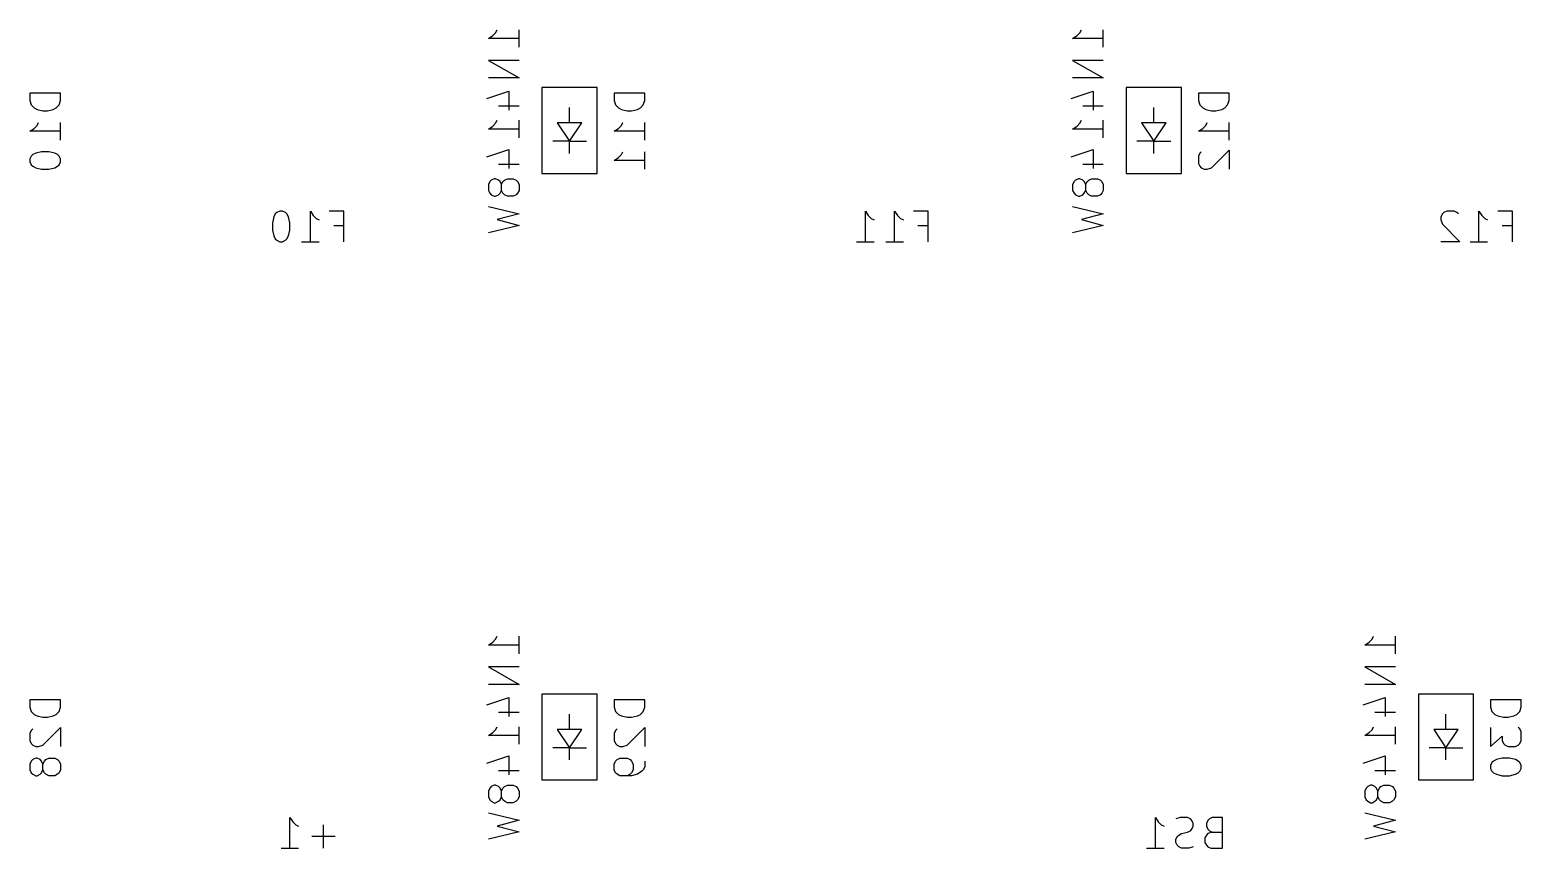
# Model space of a CAD drawing. Extents: x -29 to 358, y -109 to 38.
# Drawn here: x 219.5 to 268.13, y -23.41 to 3.29 of the extents above; entities that cross this region are included whole.
import ezdxf

# ---------------------------------------------------------------- set-up
doc = ezdxf.new("R2010")
doc.units = 0
doc.layers.add('BLACK', color=7, linetype='CONTINUOUS')

msp = doc.modelspace()

# ---------------------------------------------------------------- linework, layer by layer
at = {"layer": 'BLACK', "linetype": 'CONTINUOUS'}
for p, q in [((234.452, 3), (234.595, 3.09524)), ((235.452, 3), (234.452, 3)), ((234.595, 3.09524), (234.69, 3.19048)), ((234.69, 3.19048), (234.738, 3.28571)), ((235.452, 2.71428), (235.452, 3.28571)), ((253.502, 3), (253.645, 3.09524)), ((254.502, 3), (253.502, 3)), ((253.645, 3.09524), (253.74, 3.19048)), ((253.74, 3.19048), (253.788, 3.28571)), ((254.502, 2.71428), (254.502, 3.28571)), ((235.452, 2.28571), (234.452, 2.28571)), ((234.452, 2.28571), (235.452, 1.71428)), ((254.502, 2.28571), (253.502, 2.28571)), ((253.502, 2.28571), (254.502, 1.71428)), ((235.452, 1.71428), (234.452, 1.71428)), ((254.502, 1.71428), (253.502, 1.71428)), ((220.502, 1.21428), (219.502, 1.21428)), ((219.502, 1.21428), (219.502, 0.97619)), ((219.502, 0.97619), (219.55, 0.83333)), ((220.455, 0.83333), (220.502, 0.97619)), ((220.502, 0.97619), (220.502, 1.21428)), ((234.405, 1.04762), (235.119, 1.28571)), ((235.119, 1.28571), (235.119, 0.66667)), ((236.2, 1.4), (236.2, -1.4)), ((238, 1.4), (236.2, 1.4)), ((238, -1.4), (238, 1.4)), ((239.552, 1.21428), (238.552, 1.21428)), ((238.552, 1.21428), (238.552, 0.97619)), ((238.552, 0.97619), (238.6, 0.83333)), ((239.505, 0.83333), (239.552, 0.97619)), ((239.552, 0.97619), (239.552, 1.21428)), ((253.455, 1.04762), (254.169, 1.28571)), ((254.169, 1.28571), (254.169, 0.66667)), ((257.05, 1.4), (255.25, 1.4)), ((255.25, 1.4), (255.25, -1.4)), ((257.05, -1.4), (257.05, 1.4)), ((258.602, 1.21428), (257.602, 1.21428)), ((257.602, 1.21428), (257.602, 0.97619)), ((257.602, 0.97619), (257.65, 0.83333)), ((258.555, 0.83333), (258.602, 0.97619)), ((258.602, 0.97619), (258.602, 1.21428)), ((219.55, 0.83333), (219.645, 0.73809)), ((219.645, 0.73809), (219.74, 0.69048)), ((219.74, 0.69048), (219.931, 0.64286)), ((219.931, 0.64286), (220.074, 0.64286)), ((220.074, 0.64286), (220.264, 0.69048)), ((220.264, 0.69048), (220.36, 0.73809)), ((220.36, 0.73809), (220.455, 0.83333)), ((234.786, 0.80952), (235.452, 0.80952)), ((237.1, 0.25), (237.1, 0.75)), ((238.6, 0.83333), (238.695, 0.73809)), ((238.695, 0.73809), (238.79, 0.69048)), ((238.79, 0.69048), (238.981, 0.64286)), ((238.981, 0.64286), (239.124, 0.64286)), ((239.124, 0.64286), (239.314, 0.69048)), ((239.314, 0.69048), (239.41, 0.73809)), ((239.41, 0.73809), (239.505, 0.83333)), ((253.836, 0.80952), (254.502, 0.80952)), ((256.15, 0.25), (256.15, 0.75)), ((257.65, 0.83333), (257.745, 0.73809)), ((257.745, 0.73809), (257.84, 0.69048)), ((257.84, 0.69048), (258.031, 0.64286)), ((258.031, 0.64286), (258.174, 0.64286)), ((258.174, 0.64286), (258.364, 0.69048)), ((258.364, 0.69048), (258.46, 0.73809)), ((258.46, 0.73809), (258.555, 0.83333)), ((219.502, -0.02381), (219.645, 0.07143)), ((219.645, 0.07143), (219.74, 0.16667)), ((219.74, 0.16667), (219.788, 0.2619)), ((220.502, -0.30952), (220.502, 0.2619)), ((234.452, 0.04762), (234.595, 0.14286)), ((235.452, 0.04762), (234.452, 0.04762)), ((234.595, 0.14286), (234.69, 0.2381)), ((234.69, 0.2381), (234.738, 0.33333)), ((235.452, -0.2381), (235.452, 0.33333)), ((236.7, 0.25), (237.1, -0.35)), ((237.5, 0.25), (236.7, 0.25)), ((237.1, -0.35), (237.5, 0.25)), ((238.552, -0.02381), (238.695, 0.07143)), ((238.695, 0.07143), (238.79, 0.16667)), ((238.79, 0.16667), (238.838, 0.2619)), ((239.552, -0.30952), (239.552, 0.2619)), ((253.502, 0.04762), (253.645, 0.14286)), ((254.502, 0.04762), (253.502, 0.04762)), ((253.645, 0.14286), (253.74, 0.2381)), ((253.74, 0.2381), (253.788, 0.33333)), ((254.502, -0.2381), (254.502, 0.33333)), ((256.55, 0.25), (255.75, 0.25)), ((255.75, 0.25), (256.15, -0.35)), ((256.15, -0.35), (256.55, 0.25)), ((257.602, -0.02381), (257.745, 0.07143)), ((257.745, 0.07143), (257.84, 0.16667)), ((257.84, 0.16667), (257.888, 0.2619)), ((258.602, -0.30952), (258.602, 0.2619)), ((220.502, -0.02381), (219.502, -0.02381)), ((237.1, -0.35), (236.55, -0.35)), ((237.1, -0.75), (237.1, -0.35)), ((237.1, -0.35), (237.65, -0.35)), ((239.552, -0.02381), (238.552, -0.02381)), ((256.15, -0.35), (255.6, -0.35)), ((256.15, -0.75), (256.15, -0.35)), ((256.15, -0.35), (256.7, -0.35)), ((258.602, -0.02381), (257.602, -0.02381)), ((219.55, -0.83333), (219.502, -0.92857)), ((219.502, -0.92857), (219.502, -1.02381)), ((219.598, -0.78571), (219.55, -0.83333)), ((219.693, -0.73809), (219.598, -0.78571)), ((219.883, -0.69048), (219.693, -0.73809)), ((220.121, -0.69048), (219.883, -0.69048)), ((220.312, -0.73809), (220.121, -0.69048)), ((220.407, -0.78571), (220.312, -0.73809)), ((220.455, -0.83333), (220.407, -0.78571)), ((220.502, -0.92857), (220.455, -0.83333)), ((220.502, -1.02381), (220.502, -0.92857)), ((234.405, -0.85714), (235.119, -0.61905)), ((235.119, -0.61905), (235.119, -1.23809)), ((238.552, -0.97619), (238.695, -0.88095)), ((238.695, -0.88095), (238.79, -0.78571)), ((238.79, -0.78571), (238.838, -0.69048)), ((239.552, -1.2619), (239.552, -0.69048)), ((253.455, -0.85714), (254.169, -0.61905)), ((254.169, -0.61905), (254.169, -1.23809)), ((257.65, -0.73809), (257.602, -0.83333)), ((257.602, -0.83333), (257.602, -1.07143)), ((257.698, -0.69048), (257.65, -0.73809)), ((258.031, -1.21428), (258.602, -0.64286)), ((258.602, -0.64286), (258.602, -1.2619)), ((219.502, -1.02381), (219.55, -1.11905)), ((219.55, -1.11905), (219.598, -1.16667)), ((219.598, -1.16667), (219.693, -1.21428)), ((219.693, -1.21428), (219.883, -1.2619)), ((219.883, -1.2619), (220.121, -1.2619)), ((220.121, -1.2619), (220.312, -1.21428)), ((220.312, -1.21428), (220.407, -1.16667)), ((220.407, -1.16667), (220.455, -1.11905)), ((220.455, -1.11905), (220.502, -1.02381)), ((234.786, -1.09524), (235.452, -1.09524)), ((236.2, -1.4), (238, -1.4)), ((239.552, -0.97619), (238.552, -0.97619)), ((253.836, -1.09524), (254.502, -1.09524)), ((255.25, -1.4), (257.05, -1.4)), ((257.602, -1.07143), (257.65, -1.16667)), ((257.65, -1.16667), (257.698, -1.21428)), ((257.698, -1.21428), (257.793, -1.2619)), ((257.793, -1.2619), (257.888, -1.2619)), ((257.888, -1.2619), (258.031, -1.21428)), ((234.5, -1.66667), (234.452, -1.7619)), ((234.452, -1.7619), (234.452, -1.95238)), ((234.548, -1.61905), (234.5, -1.66667)), ((234.643, -1.57143), (234.548, -1.61905)), ((234.69, -1.57143), (234.643, -1.57143)), ((234.786, -1.61905), (234.69, -1.57143)), ((234.833, -1.66667), (234.786, -1.61905)), ((234.881, -1.7619), (234.833, -1.66667)), ((234.881, -1.7619), (234.929, -1.66667)), ((234.881, -1.95238), (234.881, -1.7619)), ((234.929, -1.66667), (234.976, -1.61905)), ((234.976, -1.61905), (235.071, -1.57143)), ((235.071, -1.57143), (235.262, -1.57143)), ((235.262, -1.57143), (235.357, -1.61905)), ((235.357, -1.61905), (235.405, -1.66667)), ((235.405, -1.66667), (235.452, -1.7619)), ((235.452, -1.7619), (235.452, -1.95238)), ((253.55, -1.66667), (253.502, -1.7619)), ((253.502, -1.7619), (253.502, -1.95238)), ((253.598, -1.61905), (253.55, -1.66667)), ((253.693, -1.57143), (253.598, -1.61905)), ((253.74, -1.57143), (253.693, -1.57143)), ((253.836, -1.61905), (253.74, -1.57143)), ((253.883, -1.66667), (253.836, -1.61905)), ((253.931, -1.7619), (253.883, -1.66667)), ((253.931, -1.7619), (253.979, -1.66667)), ((253.931, -1.95238), (253.931, -1.7619)), ((253.979, -1.66667), (254.026, -1.61905)), ((254.026, -1.61905), (254.121, -1.57143)), ((254.121, -1.57143), (254.312, -1.57143)), ((254.312, -1.57143), (254.407, -1.61905)), ((254.407, -1.61905), (254.455, -1.66667)), ((254.455, -1.66667), (254.502, -1.7619)), ((254.502, -1.7619), (254.502, -1.95238)), ((234.452, -1.95238), (234.5, -2.04762)), ((234.5, -2.04762), (234.548, -2.09524)), ((234.548, -2.09524), (234.643, -2.14286)), ((234.643, -2.14286), (234.69, -2.14286)), ((234.69, -2.14286), (234.786, -2.09524)), ((234.786, -2.09524), (234.833, -2.04762)), ((234.833, -2.04762), (234.881, -1.95238)), ((234.929, -2.04762), (234.881, -1.95238)), ((234.976, -2.09524), (234.929, -2.04762)), ((235.071, -2.14286), (234.976, -2.09524)), ((235.262, -2.14286), (235.071, -2.14286)), ((235.357, -2.09524), (235.262, -2.14286)), ((235.405, -2.04762), (235.357, -2.09524)), ((235.452, -1.95238), (235.405, -2.04762)), ((253.502, -1.95238), (253.55, -2.04762)), ((253.55, -2.04762), (253.598, -2.09524)), ((253.598, -2.09524), (253.693, -2.14286)), ((253.693, -2.14286), (253.74, -2.14286)), ((253.74, -2.14286), (253.836, -2.09524)), ((253.836, -2.09524), (253.883, -2.04762)), ((253.883, -2.04762), (253.931, -1.95238)), ((253.979, -2.04762), (253.931, -1.95238)), ((254.026, -2.09524), (253.979, -2.04762)), ((254.121, -2.14286), (254.026, -2.09524)), ((254.312, -2.14286), (254.121, -2.14286)), ((254.407, -2.09524), (254.312, -2.14286)), ((254.455, -2.04762), (254.407, -2.09524)), ((254.502, -1.95238), (254.455, -2.04762)), ((227.457, -2.81786), (227.41, -3.00833)), ((227.505, -2.72262), (227.457, -2.81786)), ((227.552, -2.675), (227.505, -2.72262)), ((227.648, -2.62738), (227.552, -2.675)), ((227.743, -2.62738), (227.648, -2.62738)), ((227.838, -2.675), (227.743, -2.62738)), ((227.886, -2.72262), (227.838, -2.675)), ((227.933, -2.81786), (227.886, -2.72262)), ((227.981, -3.00833), (227.933, -2.81786)), ((228.648, -3.62738), (228.648, -2.62738)), ((228.648, -2.62738), (228.743, -2.77024)), ((228.743, -2.77024), (228.838, -2.86548)), ((228.838, -2.86548), (228.933, -2.91309)), ((229.743, -2.62738), (229.267, -2.62738)), ((229.743, -3.62738), (229.743, -2.62738)), ((234.452, -2.47619), (235.452, -2.71428)), ((235.452, -2.71428), (234.738, -2.90476)), ((234.738, -2.90476), (235.452, -3.09524)), ((246.745, -3.62738), (246.745, -2.62738)), ((246.745, -2.62738), (246.84, -2.77024)), ((246.84, -2.77024), (246.936, -2.86548)), ((246.936, -2.86548), (247.031, -2.91309)), ((247.698, -3.62738), (247.698, -2.62738)), ((247.698, -2.62738), (247.793, -2.77024)), ((247.793, -2.77024), (247.888, -2.86548)), ((247.888, -2.86548), (247.983, -2.91309)), ((248.793, -2.62738), (248.317, -2.62738)), ((248.793, -3.62738), (248.793, -2.62738)), ((253.502, -2.47619), (254.502, -2.71428)), ((254.502, -2.71428), (253.788, -2.90476)), ((253.788, -2.90476), (254.502, -3.09524)), ((265.557, -2.72262), (265.51, -2.81786)), ((265.51, -2.81786), (265.51, -2.91309)), ((265.51, -2.91309), (265.557, -3.05595)), ((265.605, -2.675), (265.557, -2.72262)), ((265.7, -2.62738), (265.605, -2.675)), ((265.938, -2.62738), (265.7, -2.62738)), ((266.033, -2.675), (265.938, -2.62738)), ((266.081, -2.72262), (266.033, -2.675)), ((266.748, -3.62738), (266.748, -2.62738)), ((266.748, -2.62738), (266.843, -2.77024)), ((266.843, -2.77024), (266.938, -2.86548)), ((266.938, -2.86548), (267.033, -2.91309)), ((267.843, -2.62738), (267.367, -2.62738)), ((267.843, -3.62738), (267.843, -2.62738)), ((227.41, -3.00833), (227.41, -3.24643)), ((227.41, -3.24643), (227.457, -3.4369)), ((227.933, -3.4369), (227.981, -3.24643)), ((227.981, -3.24643), (227.981, -3.00833)), ((229.41, -3.10357), (229.743, -3.10357)), ((235.452, -3.09524), (234.452, -3.33333)), ((248.46, -3.10357), (248.793, -3.10357)), ((254.502, -3.09524), (253.502, -3.33333)), ((265.557, -3.05595), (266.129, -3.62738)), ((267.51, -3.10357), (267.843, -3.10357)), ((227.457, -3.4369), (227.505, -3.53214)), ((227.505, -3.53214), (227.552, -3.57976)), ((227.552, -3.57976), (227.648, -3.62738)), ((227.648, -3.62738), (227.743, -3.62738)), ((227.743, -3.62738), (227.838, -3.57976)), ((227.838, -3.57976), (227.886, -3.53214)), ((227.886, -3.53214), (227.933, -3.4369)), ((228.362, -3.62738), (228.933, -3.62738)), ((246.46, -3.62738), (247.031, -3.62738)), ((247.412, -3.62738), (247.983, -3.62738)), ((266.129, -3.62738), (265.51, -3.62738)), ((266.462, -3.62738), (267.033, -3.62738)), ((234.69, -16.5945), (234.738, -16.4993)), ((235.452, -17.0707), (235.452, -16.4993)), ((263.265, -16.5945), (263.313, -16.4993)), ((264.027, -17.0707), (264.027, -16.4993)), ((234.452, -16.785), (234.595, -16.6898)), ((235.452, -16.785), (234.452, -16.785)), ((234.595, -16.6898), (234.69, -16.5945)), ((263.027, -16.785), (263.17, -16.6898)), ((264.027, -16.785), (263.027, -16.785)), ((263.17, -16.6898), (263.265, -16.5945)), ((235.452, -17.4993), (234.452, -17.4993)), ((234.452, -17.4993), (235.452, -18.0707)), ((264.027, -17.4993), (263.027, -17.4993)), ((263.027, -17.4993), (264.027, -18.0707)), ((235.452, -18.0707), (234.452, -18.0707)), ((236.2, -18.385), (236.2, -21.185)), ((238, -18.385), (236.2, -18.385)), ((238, -21.185), (238, -18.385)), ((264.027, -18.0707), (263.027, -18.0707)), ((266.575, -18.385), (264.775, -18.385)), ((264.775, -18.385), (264.775, -21.185)), ((266.575, -21.185), (266.575, -18.385)), ((220.502, -18.5707), (219.502, -18.5707)), ((219.502, -18.5707), (219.502, -18.8088)), ((219.502, -18.8088), (219.55, -18.9517)), ((219.55, -18.9517), (219.645, -19.0469)), ((220.36, -19.0469), (220.455, -18.9517)), ((220.455, -18.9517), (220.502, -18.8088)), ((220.502, -18.8088), (220.502, -18.5707)), ((234.405, -18.7374), (235.119, -18.4993)), ((235.119, -18.4993), (235.119, -19.1183)), ((239.552, -18.5707), (238.552, -18.5707)), ((238.552, -18.5707), (238.552, -18.8088)), ((238.552, -18.8088), (238.6, -18.9517)), ((238.6, -18.9517), (238.695, -19.0469)), ((239.41, -19.0469), (239.505, -18.9517)), ((239.505, -18.9517), (239.552, -18.8088)), ((239.552, -18.8088), (239.552, -18.5707)), ((262.98, -18.7374), (263.694, -18.4993)), ((263.694, -18.4993), (263.694, -19.1183)), ((268.127, -18.5707), (267.127, -18.5707)), ((267.127, -18.5707), (267.127, -18.8088)), ((267.127, -18.8088), (267.175, -18.9517)), ((267.175, -18.9517), (267.27, -19.0469)), ((267.985, -19.0469), (268.08, -18.9517)), ((268.08, -18.9517), (268.127, -18.8088)), ((268.127, -18.8088), (268.127, -18.5707)), ((219.645, -19.0469), (219.74, -19.0945)), ((219.74, -19.0945), (219.931, -19.1421)), ((219.931, -19.1421), (220.074, -19.1421)), ((220.074, -19.1421), (220.264, -19.0945)), ((220.264, -19.0945), (220.36, -19.0469)), ((234.786, -18.9755), (235.452, -18.9755)), ((237.1, -19.535), (237.1, -19.035)), ((238.695, -19.0469), (238.79, -19.0945)), ((238.79, -19.0945), (238.981, -19.1421)), ((238.981, -19.1421), (239.124, -19.1421)), ((239.124, -19.1421), (239.314, -19.0945)), ((239.314, -19.0945), (239.41, -19.0469)), ((263.361, -18.9755), (264.027, -18.9755)), ((265.675, -19.535), (265.675, -19.035)), ((267.27, -19.0469), (267.365, -19.0945)), ((267.365, -19.0945), (267.556, -19.1421)), ((267.556, -19.1421), (267.699, -19.1421)), ((267.699, -19.1421), (267.889, -19.0945)), ((267.889, -19.0945), (267.985, -19.0469)), ((219.55, -19.5707), (219.502, -19.666)), ((219.502, -19.666), (219.502, -19.904)), ((219.502, -19.904), (219.55, -19.9993)), ((219.598, -19.5231), (219.55, -19.5707)), ((219.931, -20.0469), (220.502, -19.4755)), ((220.502, -19.4755), (220.502, -20.0945)), ((234.452, -19.7374), (234.595, -19.6421)), ((235.452, -19.7374), (234.452, -19.7374)), ((234.595, -19.6421), (234.69, -19.5469)), ((234.69, -19.5469), (234.738, -19.4517)), ((235.452, -20.0231), (235.452, -19.4517)), ((237.5, -19.535), (236.7, -19.535)), ((236.7, -19.535), (237.1, -20.135)), ((237.1, -20.135), (237.5, -19.535)), ((238.6, -19.5707), (238.552, -19.666)), ((238.552, -19.666), (238.552, -19.904)), ((238.552, -19.904), (238.6, -19.9993)), ((238.648, -19.5231), (238.6, -19.5707)), ((238.981, -20.0469), (239.552, -19.4755)), ((239.552, -19.4755), (239.552, -20.0945)), ((263.027, -19.7374), (263.17, -19.6421)), ((264.027, -19.7374), (263.027, -19.7374)), ((263.17, -19.6421), (263.265, -19.5469)), ((263.265, -19.5469), (263.313, -19.4517)), ((264.027, -20.0231), (264.027, -19.4517)), ((265.275, -19.535), (265.675, -20.135)), ((266.075, -19.535), (265.275, -19.535)), ((265.675, -20.135), (266.075, -19.535)), ((267.127, -19.4755), (267.127, -20.0945)), ((267.127, -20.0945), (267.508, -19.7612)), ((267.508, -19.7612), (267.508, -19.904)), ((267.508, -19.904), (267.556, -19.9993)), ((268.08, -19.5231), (268.032, -19.4755)), ((268.127, -19.6183), (268.08, -19.5231)), ((268.08, -19.9993), (268.127, -19.904)), ((268.127, -19.904), (268.127, -19.6183)), ((219.55, -19.9993), (219.598, -20.0469)), ((219.598, -20.0469), (219.693, -20.0945)), ((219.693, -20.0945), (219.788, -20.0945)), ((219.788, -20.0945), (219.931, -20.0469)), ((234.405, -20.6421), (235.119, -20.404)), ((235.119, -20.404), (235.119, -21.0231)), ((237.1, -20.135), (236.55, -20.135)), ((237.1, -20.535), (237.1, -20.135)), ((237.1, -20.135), (237.65, -20.135)), ((238.6, -19.9993), (238.648, -20.0469)), ((238.648, -20.0469), (238.743, -20.0945)), ((238.743, -20.0945), (238.838, -20.0945)), ((238.838, -20.0945), (238.981, -20.0469)), ((262.98, -20.6421), (263.694, -20.404)), ((263.694, -20.404), (263.694, -21.0231)), ((265.675, -20.135), (265.125, -20.135)), ((265.675, -20.135), (266.225, -20.135)), ((265.675, -20.535), (265.675, -20.135)), ((267.556, -19.9993), (267.604, -20.0469)), ((267.604, -20.0469), (267.699, -20.0945)), ((267.699, -20.0945), (267.937, -20.0945)), ((267.937, -20.0945), (268.032, -20.0469)), ((268.032, -20.0469), (268.08, -19.9993)), ((219.55, -20.5707), (219.502, -20.666)), ((219.502, -20.666), (219.502, -20.8564)), ((219.502, -20.8564), (219.55, -20.9517)), ((219.598, -20.5231), (219.55, -20.5707)), ((219.693, -20.4755), (219.598, -20.5231)), ((219.74, -20.4755), (219.693, -20.4755)), ((219.836, -20.5231), (219.74, -20.4755)), ((219.883, -20.5707), (219.836, -20.5231)), ((219.931, -20.666), (219.883, -20.5707)), ((219.883, -20.9517), (219.931, -20.8564)), ((219.931, -20.666), (219.979, -20.5707)), ((219.931, -20.8564), (219.931, -20.666)), ((219.979, -20.9517), (219.931, -20.8564)), ((219.979, -20.5707), (220.026, -20.5231)), ((220.026, -20.5231), (220.121, -20.4755)), ((220.121, -20.4755), (220.312, -20.4755)), ((220.312, -20.4755), (220.407, -20.5231)), ((220.407, -20.5231), (220.455, -20.5707)), ((220.455, -20.5707), (220.502, -20.666)), ((220.502, -20.8564), (220.455, -20.9517)), ((220.502, -20.666), (220.502, -20.8564)), ((234.786, -20.8802), (235.452, -20.8802)), ((238.552, -20.666), (238.6, -20.5707)), ((238.552, -20.8564), (238.552, -20.666)), ((238.6, -20.9517), (238.552, -20.8564)), ((238.6, -20.5707), (238.648, -20.5231)), ((238.648, -20.5231), (238.743, -20.4755)), ((238.743, -20.4755), (238.981, -20.4755)), ((238.981, -20.4755), (239.076, -20.5231)), ((239.076, -20.5231), (239.124, -20.5707)), ((239.124, -20.5707), (239.171, -20.666)), ((239.171, -20.8564), (239.124, -20.9517)), ((239.171, -20.666), (239.171, -20.8564)), ((239.457, -20.904), (239.314, -20.9993)), ((239.505, -20.8564), (239.457, -20.904)), ((239.552, -20.7612), (239.505, -20.8564)), ((239.552, -20.5707), (239.552, -20.7612)), ((263.361, -20.8802), (264.027, -20.8802)), ((267.175, -20.6183), (267.127, -20.7136)), ((267.127, -20.7136), (267.127, -20.8088)), ((267.127, -20.8088), (267.175, -20.904)), ((267.223, -20.5707), (267.175, -20.6183)), ((267.175, -20.904), (267.223, -20.9517)), ((267.318, -20.5231), (267.223, -20.5707)), ((267.508, -20.4755), (267.318, -20.5231)), ((267.746, -20.4755), (267.508, -20.4755)), ((267.937, -20.5231), (267.746, -20.4755)), ((268.032, -20.5707), (267.937, -20.5231)), ((268.08, -20.6183), (268.032, -20.5707)), ((268.032, -20.9517), (268.08, -20.904)), ((268.127, -20.7136), (268.08, -20.6183)), ((268.08, -20.904), (268.127, -20.8088)), ((268.127, -20.8088), (268.127, -20.7136)), ((219.55, -20.9517), (219.598, -20.9993)), ((219.598, -20.9993), (219.693, -21.0469)), ((219.693, -21.0469), (219.74, -21.0469)), ((219.74, -21.0469), (219.836, -20.9993)), ((219.836, -20.9993), (219.883, -20.9517)), ((220.026, -20.9993), (219.979, -20.9517)), ((220.121, -21.0469), (220.026, -20.9993)), ((220.312, -21.0469), (220.121, -21.0469)), ((220.407, -20.9993), (220.312, -21.0469)), ((220.455, -20.9517), (220.407, -20.9993)), ((234.643, -21.3564), (234.548, -21.404)), ((234.69, -21.3564), (234.643, -21.3564)), ((234.786, -21.404), (234.69, -21.3564)), ((234.976, -21.404), (235.071, -21.3564)), ((235.071, -21.3564), (235.262, -21.3564)), ((235.262, -21.3564), (235.357, -21.404)), ((236.2, -21.185), (238, -21.185)), ((238.648, -20.9993), (238.6, -20.9517)), ((238.743, -21.0469), (238.648, -20.9993)), ((239.124, -21.0469), (238.743, -21.0469)), ((239.076, -20.9993), (238.981, -21.0469)), ((239.124, -20.9517), (239.076, -20.9993)), ((239.314, -20.9993), (239.124, -21.0469)), ((263.218, -21.3564), (263.123, -21.404)), ((263.265, -21.3564), (263.218, -21.3564)), ((263.361, -21.404), (263.265, -21.3564)), ((263.551, -21.404), (263.646, -21.3564)), ((263.646, -21.3564), (263.837, -21.3564)), ((263.837, -21.3564), (263.932, -21.404)), ((264.775, -21.185), (266.575, -21.185)), ((267.223, -20.9517), (267.318, -20.9993)), ((267.318, -20.9993), (267.508, -21.0469)), ((267.508, -21.0469), (267.746, -21.0469)), ((267.746, -21.0469), (267.937, -20.9993)), ((267.937, -20.9993), (268.032, -20.9517)), ((234.5, -21.4517), (234.452, -21.5469)), ((234.452, -21.5469), (234.452, -21.7374)), ((234.452, -21.7374), (234.5, -21.8326)), ((234.548, -21.404), (234.5, -21.4517)), ((234.5, -21.8326), (234.548, -21.8802)), ((234.548, -21.8802), (234.643, -21.9279)), ((234.69, -21.9279), (234.786, -21.8802)), ((234.833, -21.4517), (234.786, -21.404)), ((234.786, -21.8802), (234.833, -21.8326)), ((234.881, -21.5469), (234.833, -21.4517)), ((234.833, -21.8326), (234.881, -21.7374)), ((234.881, -21.5469), (234.929, -21.4517)), ((234.881, -21.7374), (234.881, -21.5469)), ((234.929, -21.8326), (234.881, -21.7374)), ((234.929, -21.4517), (234.976, -21.404)), ((234.976, -21.8802), (234.929, -21.8326)), ((235.071, -21.9279), (234.976, -21.8802)), ((235.357, -21.8802), (235.262, -21.9279)), ((235.357, -21.404), (235.405, -21.4517)), ((235.405, -21.8326), (235.357, -21.8802)), ((235.405, -21.4517), (235.452, -21.5469)), ((235.452, -21.7374), (235.405, -21.8326)), ((235.452, -21.5469), (235.452, -21.7374)), ((263.075, -21.4517), (263.027, -21.5469)), ((263.027, -21.5469), (263.027, -21.7374)), ((263.027, -21.7374), (263.075, -21.8326)), ((263.123, -21.404), (263.075, -21.4517)), ((263.075, -21.8326), (263.123, -21.8802)), ((263.123, -21.8802), (263.218, -21.9279)), ((263.265, -21.9279), (263.361, -21.8802)), ((263.408, -21.4517), (263.361, -21.404)), ((263.361, -21.8802), (263.408, -21.8326)), ((263.456, -21.5469), (263.408, -21.4517)), ((263.408, -21.8326), (263.456, -21.7374)), ((263.456, -21.5469), (263.504, -21.4517)), ((263.456, -21.7374), (263.456, -21.5469)), ((263.504, -21.8326), (263.456, -21.7374)), ((263.504, -21.4517), (263.551, -21.404)), ((263.551, -21.8802), (263.504, -21.8326)), ((263.646, -21.9279), (263.551, -21.8802)), ((263.932, -21.8802), (263.837, -21.9279)), ((263.932, -21.404), (263.98, -21.4517)), ((263.98, -21.8326), (263.932, -21.8802)), ((263.98, -21.4517), (264.027, -21.5469)), ((264.027, -21.7374), (263.98, -21.8326)), ((264.027, -21.5469), (264.027, -21.7374)), ((234.452, -22.2612), (235.452, -22.4993)), ((234.643, -21.9279), (234.69, -21.9279)), ((235.262, -21.9279), (235.071, -21.9279)), ((263.027, -22.2612), (264.027, -22.4993)), ((263.218, -21.9279), (263.265, -21.9279)), ((263.837, -21.9279), (263.646, -21.9279)), ((227.981, -23.4124), (227.981, -22.4124)), ((227.981, -22.4124), (228.076, -22.5552)), ((228.076, -22.5552), (228.171, -22.6505)), ((228.171, -22.6505), (228.267, -22.6981)), ((229.076, -23.4124), (229.076, -22.6505)), ((235.452, -22.4993), (234.738, -22.6898)), ((234.738, -22.6898), (235.452, -22.8802)), ((256.199, -23.4124), (256.199, -22.4124)), ((256.199, -22.4124), (256.294, -22.5552)), ((256.294, -22.5552), (256.389, -22.6505)), ((256.389, -22.6505), (256.485, -22.6981)), ((257.008, -22.4124), (256.865, -22.46)), ((257.246, -22.4124), (257.008, -22.4124)), ((257.342, -22.46), (257.246, -22.4124)), ((257.246, -22.8886), (257.342, -22.841)), ((257.389, -22.5076), (257.342, -22.46)), ((257.342, -22.841), (257.389, -22.7933)), ((257.437, -22.6029), (257.389, -22.5076)), ((257.389, -22.7933), (257.437, -22.6981)), ((257.437, -22.6981), (257.437, -22.6029)), ((257.913, -22.5076), (257.865, -22.6029)), ((257.865, -22.6029), (257.865, -22.6981)), ((257.865, -22.6981), (257.913, -22.7933)), ((257.961, -22.46), (257.913, -22.5076)), ((257.913, -22.7933), (257.961, -22.841)), ((258.056, -22.4124), (257.961, -22.46)), ((257.961, -22.841), (258.056, -22.8886)), ((258.389, -22.4124), (258.056, -22.4124)), ((258.389, -23.4124), (258.389, -22.4124)), ((264.027, -22.4993), (263.313, -22.6898)), ((263.313, -22.6898), (264.027, -22.8802)), ((229.457, -23.0314), (228.695, -23.0314)), ((235.452, -22.8802), (234.452, -23.1183)), ((256.865, -23.1267), (256.913, -23.0314)), ((256.865, -23.2219), (256.865, -23.1267)), ((256.913, -23.3171), (256.865, -23.2219)), ((256.913, -23.0314), (256.961, -22.9838)), ((256.961, -23.3648), (256.913, -23.3171)), ((256.961, -22.9838), (257.056, -22.9362)), ((257.056, -22.9362), (257.246, -22.8886)), ((257.865, -22.9838), (257.818, -23.079)), ((257.818, -23.079), (257.818, -23.2219)), ((257.818, -23.2219), (257.865, -23.3171)), ((257.913, -22.9362), (257.865, -22.9838)), ((257.865, -23.3171), (257.913, -23.3648)), ((258.056, -22.8886), (257.913, -22.9362)), ((258.056, -22.8886), (258.389, -22.8886)), ((264.027, -22.8802), (263.027, -23.1183)), ((227.695, -23.4124), (228.267, -23.4124)), ((255.913, -23.4124), (256.485, -23.4124)), ((257.056, -23.4124), (256.961, -23.3648)), ((257.294, -23.4124), (257.056, -23.4124)), ((257.437, -23.3648), (257.294, -23.4124)), ((257.913, -23.3648), (258.008, -23.4124)), ((258.008, -23.4124), (258.389, -23.4124))]:
    msp.add_line(p, q, dxfattribs=at)

doc.saveas('drawing.dxf')
